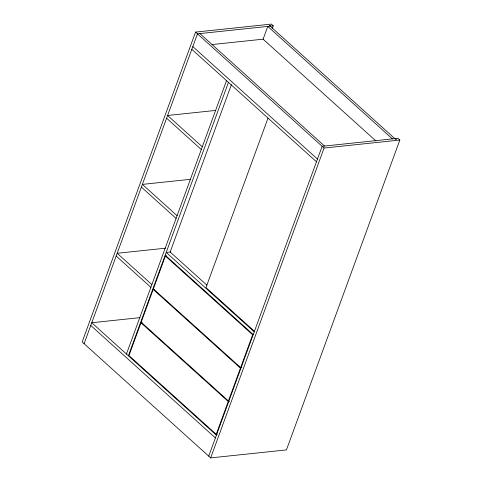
<?xml version="1.0" encoding="UTF-8"?>
<svg xmlns="http://www.w3.org/2000/svg" width="482" height="482" viewBox="0 0 482 482"><rect width="100%" height="100%" fill="white"/><g stroke="black" fill="none" stroke-linecap="round" stroke-linejoin="round"><path stroke-width="0.72" d="M273.258 25.841L271.33 24.1L195.553 32.095L82.163 341.955L210.67 457.9L286.447 449.905L399.837 140.045L397.909 138.304L395.493 138.563L396.391 139.37L395.746 139.443L269.293 25.353L269.938 25.281L270.842 26.094L273.258 25.841L272.222 28.661M84.091 343.696L197.481 33.83L270.191 26.161M126.459 354.041L226.51 80.633M128.387 355.776L228.438 82.368M142.184 322.645L140.979 322.771L128.971 355.577L216.225 434.306L217.436 434.18M153.186 289.417L141.178 322.223L228.432 400.952L240.44 368.14L153.186 289.417L154.391 289.284M166.597 255.93L165.392 256.056L153.384 288.869L240.638 367.591L241.85 367.465M231.402 84.621L170.146 252.014L206.898 285.175M268.022 118.078L205.989 287.591L254.436 331.303M216.225 434.306L228.233 401.494L229.444 401.367M240.638 367.591L252.646 334.785L165.392 256.056M208.742 456.159L322.139 146.299L394.848 138.629M210.67 457.9L324.067 148.04L399.837 140.045M212.104 44.555L263.299 39.156M215.828 110.402L167.603 115.487L202.295 146.793M190.613 179.304L142.389 184.389L177.087 215.695M165.398 248.2L117.174 253.285L151.872 284.591M170.658 251.959L166.206 252.429L254.231 331.851M139.985 317.644L91.761 322.735L216.412 435.198M392.426 138.882L267.775 26.42L263.106 39.175L376.02 141.051M199.903 33.577L324.555 146.046M195.553 32.095L324.067 148.04M192.812 46.591L317.469 159.06M191.812 49.327L316.469 161.789M166.603 118.223L201.295 149.528M141.389 187.124L176.087 218.43M165.206 255.165L253.231 334.586M116.174 256.02L150.872 287.326M140.979 322.771L228.233 401.494M90.761 325.471L215.412 437.933"/></g></svg>
